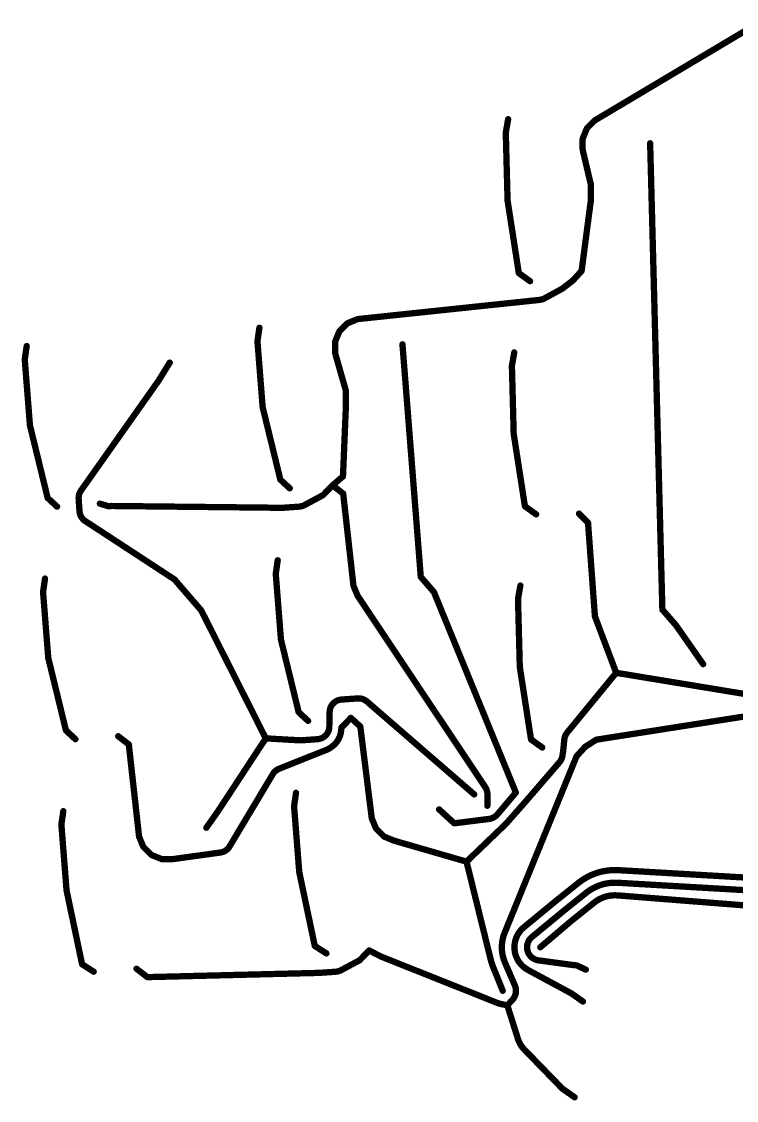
# Model space of a CAD drawing. Extents: x -168 to 102, y -39 to 61.
# Drawn here: x -167.6 to -110.9, y -24.4 to 61.1 of the extents above; entities that cross this region are included whole.
import ezdxf

# ---------------------------------------------------------------- set-up
doc = ezdxf.new("R2010")
doc.units = 0
doc.layers.get('0').update_dxf_attribs({"linetype": 'CONTINUOUS', "lineweight": 0})
doc.layers.add('B_Cu_____________', color=7, linetype='CONTINUOUS', lineweight=0)

# ---------------------------------------------------------------- blocks, each defined once
blk = doc.blocks.new('UNIT_DISC')
at = {"const_width": 0.5}
blk.add_lwpolyline([(0.25, 0, 1), (-0.25, 0, 1)], format="xyb", close=True, dxfattribs=at)

msp = doc.modelspace()

# ---------------------------------------------------------------- linework, layer by layer
at = {"layer": 'B_Cu_____________', "const_width": 0.5}
for points in [[(-122.1237, 53.2968), (-109.4171, 60.8689)], [(-129.2049, 52.3171), (-129.0174, 53.3734)], [(-122.7352, 52.6962), (-122.1726, 53.2587)], [(-129.1984, 52.0672), (-129.2049, 52.3171)], [(-129.0643, 46.9432), (-129.1984, 52.0672)], [(-123.094, 51.8799), (-122.7895, 52.615)], [(-123.1131, 51.014), (-123.1131, 51.784)], [(-117.7636, 51.4674), (-117.7359, 50.4167)], [(-123.1131, 51.013), (-123.1131, 51.014)], [(-123.113, 50.9874), (-123.1131, 51.013)], [(-122.4701, 48.2205), (-123.1064, 50.9312)], [(-117.7359, 50.4167), (-117.7294, 50.1668)], [(-117.7294, 50.1668), (-117.3134, 34.2742)], [(-122.4635, 46.9499), (-122.4635, 48.1633)], [(-128.1818, 41.2259), (-129.0615, 46.9115)], [(-123.1961, 41.3421), (-122.4656, 46.9174)], [(-128.165, 41.174), (-128.1731, 41.1942)], [(-128.1461, 41.151), (-128.1485, 41.1527)], [(-127.2805, 40.5293), (-128.1461, 41.151)], [(-123.8811, 40.5887), (-123.1961, 41.3421)], [(-123.8811, 40.5887), (-124.7245, 39.9372)], [(-124.729, 39.9345), (-126.1621, 39.1519)], [(-124.726, 39.9362), (-124.729, 39.9345)], [(-124.7245, 39.9372), (-124.726, 39.9362)], [(-126.5388, 39.0434), (-140.9093, 37.5276)], [(-126.4104, 39.0668), (-126.4583, 39.0564)], [(-126.41, 39.0669), (-126.4104, 39.0668)], [(-126.3622, 39.0773), (-126.41, 39.0669)], [(-141.2112, 37.4137), (-141.3899, 37.3397)], [(-140.9788, 37.51), (-141.2112, 37.4138)], [(-141.2112, 37.4138), (-141.2112, 37.4137)], [(-148.8883, 35.7698), (-148.7329, 36.8363)], [(-141.7952, 37.1511), (-142.3578, 36.5886)], [(-141.691, 37.215), (-141.7147, 37.2051)], [(-141.6903, 37.2153), (-141.691, 37.215)], [(-141.39, 37.3397), (-141.6903, 37.2153)], [(-141.3899, 37.3397), (-141.39, 37.3397)], [(-148.8687, 35.5206), (-148.8883, 35.7698)], [(-142.4121, 36.5074), (-142.7166, 35.7723)], [(-167.3313, 34.3183), (-167.1759, 35.3848)], [(-148.4791, 30.5712), (-148.8687, 35.5206)], [(-142.7357, 35.6764), (-142.7357, 34.9064)], [(-142.7357, 34.9064), (-142.7357, 34.9054)], [(-142.7357, 34.9054), (-142.7356, 34.8798)], [(-137.3948, 35.5218), (-137.3123, 34.474)], [(-128.7206, 33.8234), (-128.5331, 34.8797)], [(-167.3117, 34.0691), (-167.3313, 34.3183)], [(-166.9221, 29.1197), (-167.3117, 34.0691)], [(-155.8378, 34.0703), (-156.6816, 32.7084)], [(-142.726, 34.8122), (-141.8886, 31.873)], [(-137.3123, 34.474), (-137.2927, 34.2248)], [(-137.2927, 34.2248), (-136.0453, 18.3758)], [(-117.3134, 34.2742), (-117.3069, 34.0243)], [(-117.3069, 34.0243), (-117.2793, 32.9737)], [(-128.7141, 33.5735), (-128.7206, 33.8234)], [(-128.58, 28.4495), (-128.7141, 33.5735)], [(-156.6902, 32.686), (-162.8632, 23.937)], [(-156.6816, 32.7084), (-156.6819, 32.7063)], [(-117.2793, 32.9737), (-117.2516, 31.923)], [(-141.879, 31.8044), (-141.879, 30.591)], [(-117.2516, 31.923), (-117.2451, 31.6731)], [(-117.2451, 31.6731), (-116.8291, 15.7805)], [(-141.8792, 30.5806), (-142.1074, 25.0693)], [(-147.0742, 24.7915), (-148.4728, 30.5316)], [(-165.5172, 23.34), (-166.9158, 29.0801)], [(-127.6975, 22.7322), (-128.5772, 28.4178)], [(-146.3262, 24.1006), (-147.0742, 24.7915)], [(-142.1263, 25.0326), (-142.9344, 24.3378)], [(-142.1244, 25.0343), (-142.1263, 25.0326)], [(-162.9015, 23.8768), (-162.9501, 23.7918)], [(-143.67, 23.58), (-142.9344, 24.3378)], [(-142.1005, 23.6898), (-142.9344, 24.3378)], [(-164.7692, 22.6491), (-165.5172, 23.34)], [(-163.0598, 23.2699), (-163.0075, 22.5218)], [(-163.043, 23.5151), (-163.0555, 23.418)], [(-161.3774, 22.8863), (-160.7106, 22.6824)], [(-145.1754, 22.7617), (-143.6893, 23.5612)], [(-143.6713, 23.578), (-143.67, 23.58)], [(-142.099, 23.6877), (-142.1005, 23.6898)], [(-141.2826, 16.4101), (-142.0906, 23.6652)], [(-163.0075, 22.5218), (-163.0075, 22.5216)], [(-163.0075, 22.5216), (-162.99, 22.2722)], [(-162.9654, 22.1272), (-162.9525, 22.0799)], [(-162.9525, 22.0799), (-162.9523, 22.0795)], [(-162.9523, 22.0795), (-162.9394, 22.0323)], [(-160.7106, 22.6824), (-160.4612, 22.6998)], [(-160.4612, 22.6998), (-160.4586, 22.7)], [(-160.441, 22.7004), (-146.9302, 22.5556)], [(-146.87, 22.5574), (-146.6206, 22.5748)], [(-146.6206, 22.5748), (-146.6205, 22.5748)], [(-146.6205, 22.5748), (-145.9783, 22.6197)], [(-145.9783, 22.6197), (-145.9782, 22.6197)], [(-145.9782, 22.6197), (-145.8224, 22.6306)], [(-145.8224, 22.6306), (-145.8223, 22.6306)], [(-145.8223, 22.6306), (-145.5729, 22.6481)], [(-145.4275, 22.6729), (-145.3331, 22.6987)], [(-127.6807, 22.6803), (-127.6888, 22.7005)], [(-127.6618, 22.6573), (-127.6642, 22.659)], [(-126.7962, 22.0356), (-127.6618, 22.6573)], [(-123.3968, 22.095), (-122.6859, 21.3659)], [(-162.8087, 21.7704), (-162.7487, 21.693)], [(-162.5666, 21.5249), (-155.453, 16.868)], [(-122.6859, 21.3659), (-122.6857, 21.3647)], [(-122.6857, 21.3647), (-122.6849, 21.3591)], [(-122.6849, 21.3591), (-122.1437, 13.9827)], [(-147.4368, 17.3268), (-147.2814, 18.3933)], [(-136.0453, 18.3758), (-136.0257, 18.1266)], [(-136.0257, 18.1266), (-135.9433, 17.0788)], [(-165.8798, 15.8753), (-165.7244, 16.9418)], [(-147.4172, 17.0776), (-147.4368, 17.3268)], [(-147.0276, 12.1282), (-147.4172, 17.0776)], [(-135.9433, 17.0788), (-134.8969, 15.8657)], [(-155.4333, 16.8423), (-155.4327, 16.8404)], [(-155.4327, 16.8404), (-154.3863, 15.6273)], [(-140.9704, 15.6306), (-141.265, 16.342)], [(-128.2363, 15.3297), (-128.0488, 16.386)], [(-165.8602, 15.6261), (-165.8798, 15.8753)], [(-165.4706, 10.6767), (-165.8602, 15.6261)], [(-154.3863, 15.6273), (-153.3399, 14.4142)], [(-140.9703, 15.6302), (-140.9704, 15.6306)], [(-140.9604, 15.6064), (-140.9703, 15.6302)], [(-130.8353, 0.4078), (-140.9375, 15.5637)], [(-134.8969, 15.8657), (-134.8963, 15.8638)], [(-134.8963, 15.8638), (-134.8951, 15.8605)], [(-134.8951, 15.8605), (-128.4075, -0.0279)], [(-128.2298, 15.0798), (-128.2363, 15.3297)], [(-116.8291, 15.7805), (-116.8226, 15.5306)], [(-116.8226, 15.5306), (-116.795, 14.48)], [(-153.3399, 14.4142), (-153.3393, 14.4123)], [(-153.3393, 14.4123), (-153.3365, 14.4055)], [(-153.3365, 14.4055), (-148.228, 4.2683)], [(-128.0957, 9.9558), (-128.2298, 15.0798)], [(-115.7257, 13.2528), (-116.795, 14.48)], [(-122.1283, 13.9127), (-120.454, 9.4681)], [(-113.563, 10.1582), (-115.7257, 13.2528)], [(-145.6227, 6.3486), (-147.0213, 12.0886)], [(-164.0657, 4.8971), (-165.4643, 10.6371)], [(-127.2132, 4.2385), (-128.0929, 9.9241)], [(-120.454, 9.4681), (-124.3319, 4.7401)], [(-108.7749, 7.5436), (-120.454, 9.4681)], [(-143.007, 6.8854), (-143.0556, 6.8004)], [(-142.7379, 7.1661), (-142.8153, 7.1061)], [(-142.3816, 7.3226), (-142.476, 7.2968)], [(-140.9393, 7.4381), (-142.2361, 7.3474)], [(-140.7433, 7.4277), (-140.7919, 7.4339)], [(-140.7431, 7.4276), (-140.7433, 7.4277)], [(-140.6946, 7.4214), (-140.7431, 7.4276)], [(-140.3323, 7.2799), (-140.4173, 7.3285)], [(-131.7094, -0.1748), (-140.2133, 7.1955)], [(-144.8747, 5.6577), (-145.6227, 6.3486)], [(-143.1669, 6.3464), (-143.1907, 5.2062)], [(-143.1485, 6.5237), (-143.161, 6.4266)], [(-141.4829, 5.8949), (-142.2185, 5.1371)], [(-141.4829, 5.8949), (-140.7349, 5.204)], [(-122.028, 4.1652), (-107.0824, 6.5089)], [(-163.3177, 4.2062), (-164.0657, 4.8971)], [(-143.203, 5.0765), (-143.2093, 5.028)], [(-143.2027, 5.0782), (-143.203, 5.0765)], [(-143.1965, 5.1268), (-143.2027, 5.0782)], [(-142.2245, 5.1193), (-142.2668, 4.8054)], [(-142.2185, 5.1371), (-142.2196, 5.135)], [(-140.7349, 5.204), (-140.7345, 5.2023)], [(-140.7345, 5.2023), (-140.7336, 5.1972)], [(-140.7336, 5.1972), (-139.8307, -2.0362)], [(-159.092, 3.7954), (-159.9259, 4.4434)], [(-151.9978, -1.4806), (-148.228, 4.2683)], [(-145.5133, 4.1139), (-148.228, 4.2683)], [(-145.1691, 4.1319), (-145.4185, 4.1145)], [(-145.169, 4.1319), (-145.1691, 4.1319)], [(-144.5268, 4.1768), (-145.169, 4.1319)], [(-144.5267, 4.1768), (-144.5268, 4.1768)], [(-144.3709, 4.1877), (-144.5267, 4.1768)], [(-144.3708, 4.1877), (-144.3709, 4.1877)], [(-144.1214, 4.2052), (-144.3708, 4.1877)], [(-143.8816, 4.2558), (-143.976, 4.23)], [(-143.5423, 4.4465), (-143.6197, 4.3865)], [(-143.302, 4.7522), (-143.3506, 4.6672)], [(-127.1964, 4.1866), (-127.2045, 4.2068)], [(-127.1775, 4.1636), (-127.1799, 4.1653)], [(-126.3119, 3.5419), (-127.1775, 4.1636)], [(-124.569, 4.1588), (-124.6597, 3.2344)], [(-124.543, 4.316), (-124.5605, 4.2197)], [(-124.3828, 4.6702), (-124.4358, 4.5878)], [(-122.9125, 3.6013), (-122.0308, 4.1647)], [(-122.0308, 4.1647), (-122.0295, 4.1649)], [(-122.0295, 4.1649), (-122.028, 4.1652)], [(-159.0905, 3.7933), (-159.092, 3.7954)], [(-158.2741, -3.4844), (-159.0821, 3.7708)], [(-143.43, 3.3536), (-147.2018, 1.8471)], [(-142.9293, 3.6558), (-143.0067, 3.5958)], [(-124.6677, 3.1764), (-124.7277, 2.8384)], [(-123.5974, 2.8478), (-122.9125, 3.6013)], [(-129.2949, -11.1462), (-123.6003, 2.8382)], [(-124.9848, 2.3331), (-127.6119, -0.7139)], [(-124.9366, 2.3928), (-124.9658, 2.3561)], [(-124.9005, 2.4397), (-124.9289, 2.4027)], [(-124.7672, 2.7003), (-124.8029, 2.611)], [(-123.6003, 2.8382), (-123.5981, 2.8448)], [(-123.5981, 2.8448), (-123.5974, 2.8478)], [(-147.6446, 1.4746), (-151.1201, -4.34)], [(-147.3875, 1.7399), (-147.4645, 1.6793)], [(-145.9853, -1.1162), (-145.8299, -0.0497)], [(-130.6654, -1.0772), (-130.6589, -0.1824)], [(-129.8621, -1.7541), (-128.4075, -0.0279)], [(-127.6193, -0.7224), (-129.1265, -2.4331)], [(-164.4283, -2.5677), (-164.2729, -1.5012)], [(-152.9348, -2.8157), (-151.9996, -1.4835)], [(-151.9996, -1.4835), (-151.9987, -1.482)], [(-151.9987, -1.482), (-151.9978, -1.4806)], [(-145.9657, -1.3654), (-145.9853, -1.1162)], [(-145.5761, -6.3147), (-145.9657, -1.3654)], [(-134.4918, -1.3642), (-133.2974, -2.4606)], [(-164.4087, -2.8169), (-164.4283, -2.5677)], [(-164.0191, -7.7662), (-164.4087, -2.8169)], [(-139.8135, -2.101), (-139.5189, -2.8124)], [(-139.5189, -2.8124), (-139.5186, -2.8132)], [(-139.5186, -2.8132), (-139.5087, -2.8369)], [(-133.2974, -2.4606), (-133.2958, -2.4614)], [(-133.2673, -2.4664), (-130.5331, -2.1193)], [(-129.2443, -2.556), (-132.3163, -5.5082)], [(-157.9619, -4.2639), (-158.2565, -3.5525)], [(-139.4547, -2.9174), (-138.8922, -3.48)], [(-138.811, -3.5343), (-138.0759, -3.8388)], [(-157.9616, -4.2647), (-157.9619, -4.2639)], [(-157.9517, -4.2884), (-157.9616, -4.2647)], [(-157.3352, -4.9315), (-157.8977, -4.3689)], [(-138.0497, -3.848), (-132.3163, -5.5082)], [(-156.5189, -5.2903), (-157.254, -4.9858)], [(-155.653, -5.3094), (-156.423, -5.3094)], [(-155.652, -5.3094), (-155.653, -5.3094)], [(-155.6264, -5.3093), (-155.652, -5.3094)], [(-151.8324, -4.7855), (-155.593, -5.3069)], [(-151.6374, -4.7378), (-151.7316, -4.7644)], [(-151.3002, -4.5447), (-151.3772, -4.6053)], [(-130.4028, -13.2672), (-132.3163, -5.5082)], [(-121.4002, -6.2548), (-121.2512, -6.2298)], [(-121.077, -6.2067), (-121.0514, -6.2042)], [(-121.0378, -6.2029), (-120.9164, -6.1917)], [(-120.7716, -6.1825), (-120.746, -6.1816)], [(-120.746, -6.1816), (-120.7432, -6.1815)], [(-120.7432, -6.1815), (-120.6198, -6.1773)], [(-120.4279, -6.178), (-120.2799, -6.1841)], [(-120.237, -6.1862), (-90.2052, -7.9316)], [(-144.351, -12.157), (-145.5716, -6.3465)], [(-123.2126, -7.016), (-123.1912, -7.0017)], [(-123.1912, -7.0017), (-123.188, -6.9995)], [(-123.188, -6.9995), (-123.0844, -6.9305)], [(-122.9827, -6.8662), (-122.9607, -6.853)], [(-122.9486, -6.8458), (-122.8416, -6.7824)], [(-122.6601, -6.6845), (-122.5261, -6.6191)], [(-122.3869, -6.5563), (-122.3631, -6.5464)], [(-122.3631, -6.5464), (-122.3545, -6.5428)], [(-122.3545, -6.5428), (-122.2413, -6.4962)], [(-122.0739, -6.434), (-122.0495, -6.4259)], [(-122.0495, -6.4259), (-122.0452, -6.4245)], [(-122.0452, -6.4245), (-121.9246, -6.3847)], [(-121.7438, -6.3324), (-121.719, -6.3262)], [(-121.719, -6.3262), (-121.7162, -6.3255)], [(-121.7162, -6.3255), (-121.594, -6.2951)], [(-162.794, -13.6085), (-164.0146, -7.798)], [(-125.2249, -8.6151), (-123.3898, -7.1457)], [(-124.5995, -9.3961), (-122.7644, -7.9267)], [(-122.6567, -7.8478), (-122.6353, -7.8335)], [(-122.6353, -7.8335), (-122.6334, -7.8322)], [(-122.6334, -7.8322), (-122.5298, -7.7632)], [(-122.468, -7.7241), (-122.446, -7.7109)], [(-122.446, -7.7109), (-122.4386, -7.7065)], [(-122.4386, -7.7065), (-122.3316, -7.6431)], [(-122.2213, -7.5837), (-122.0873, -7.5183)], [(-122.0027, -7.4801), (-121.9789, -7.4702)], [(-121.9789, -7.4702), (-121.9736, -7.468)], [(-121.9736, -7.468), (-121.8604, -7.4214)], [(-121.7587, -7.3836), (-121.7343, -7.3755)], [(-121.7343, -7.3755), (-121.7317, -7.3746)], [(-121.7317, -7.3746), (-121.6111, -7.3348)], [(-121.5012, -7.303), (-121.4764, -7.2968)], [(-121.4764, -7.2968), (-121.4746, -7.2964)], [(-121.4746, -7.2964), (-121.3524, -7.266)], [(-121.2346, -7.2415), (-121.0856, -7.2165)], [(-120.9797, -7.2024), (-120.9541, -7.1999)], [(-120.9541, -7.1999), (-120.9459, -7.1992)], [(-120.9459, -7.1992), (-120.8245, -7.188)], [(-120.7365, -7.1824), (-120.7109, -7.1815)], [(-120.7109, -7.1815), (-120.7092, -7.1814)], [(-120.7092, -7.1814), (-120.5858, -7.1772)], [(-120.4691, -7.1776), (-120.3211, -7.1837)], [(-120.295, -7.185), (-90.2632, -8.9304)], [(-127.7729, -10.7141), (-125.2547, -8.6393)], [(-123.9742, -10.1771), (-122.1391, -8.7077)], [(-122.1009, -8.6797), (-122.0795, -8.6654)], [(-122.0795, -8.6654), (-122.0788, -8.6649)], [(-122.0788, -8.6649), (-121.9752, -8.5959)], [(-121.9532, -8.5821), (-121.9312, -8.5689)], [(-121.9312, -8.5689), (-121.9286, -8.5673)], [(-121.9286, -8.5673), (-121.8216, -8.5039)], [(-121.7825, -8.4828), (-121.6485, -8.4174)], [(-121.6184, -8.4038), (-121.5946, -8.3939)], [(-121.5946, -8.3939), (-121.5928, -8.3931)], [(-121.5928, -8.3931), (-121.4796, -8.3465)], [(-121.4434, -8.3331), (-121.419, -8.325)], [(-121.419, -8.325), (-121.4181, -8.3247)], [(-121.4181, -8.3247), (-121.2975, -8.2849)], [(-121.2585, -8.2736), (-121.2337, -8.2674)], [(-121.2337, -8.2674), (-121.2331, -8.2673)], [(-121.2331, -8.2673), (-121.1109, -8.2369)], [(-121.0691, -8.2282), (-120.9201, -8.2032)], [(-120.8825, -8.1982), (-120.8569, -8.1957)], [(-120.8569, -8.1957), (-120.854, -8.1954)], [(-120.854, -8.1954), (-120.7326, -8.1842)], [(-120.7013, -8.1822), (-120.6757, -8.1813)], [(-120.6757, -8.1813), (-120.6751, -8.1813)], [(-120.6751, -8.1813), (-120.5517, -8.1771)], [(-120.5103, -8.1773), (-120.3623, -8.1834)], [(-120.3418, -8.1846), (-106.4078, -9.2813)], [(-127.1367, -11.4862), (-124.6185, -9.4115)], [(-126.4687, -12.297), (-123.9912, -10.1911)], [(-144.3412, -12.1855), (-144.3462, -12.1731)], [(-144.3201, -12.2098), (-144.3221, -12.2085)], [(-143.4232, -12.7853), (-144.3201, -12.2098)], [(-140.0314, -12.5481), (-140.767, -13.3059)], [(-139.1039, -13.0325), (-140.0314, -12.5481)], [(-139.1031, -13.0326), (-139.1039, -13.0325)], [(-129.8372, -16.727), (-139.092, -13.0356)], [(-162.7842, -13.637), (-162.7892, -13.6246)], [(-162.7631, -13.6613), (-162.7651, -13.66)], [(-161.8662, -14.2368), (-162.7631, -13.6613)], [(-140.7863, -13.3247), (-142.2724, -14.1242)], [(-140.767, -13.3059), (-140.7683, -13.3079)], [(-129.448, -15.7513), (-130.2288, -13.8071)], [(-128.483, -15.3361), (-129.2717, -13.5031)], [(-123.8487, -13.7114), (-126.6095, -13.338)], [(-123.8415, -13.7123), (-123.8487, -13.7114)], [(-123.8369, -13.7128), (-123.8415, -13.7123)], [(-123.5879, -13.7346), (-123.8369, -13.7128)], [(-122.8638, -14.0739), (-123.5879, -13.7346)], [(-157.6405, -14.6476), (-158.4744, -13.9996)], [(-157.6388, -14.6495), (-157.6405, -14.6476)], [(-144.0006, -14.3301), (-157.6006, -14.6665)], [(-142.67, -14.2378), (-143.9668, -14.3285)], [(-142.4301, -14.1872), (-142.5245, -14.213)], [(-124.0322, -15.943), (-127.443, -14.1018)], [(-129.0822, -16.9064), (-128.674, -16.4616)], [(-124.0249, -15.9462), (-124.0322, -15.943)], [(-124.0227, -15.947), (-124.0249, -15.9462)], [(-123.0851, -16.6042), (-124.0227, -15.947)], [(-129.0822, -16.9064), (-129.6721, -16.7776)], [(-128.2345, -19.587), (-129.0822, -16.9064)], [(-124.7083, -23.5251), (-127.7574, -20.3855)], [(-124.6869, -23.538), (-124.6891, -23.5372)], [(-123.7493, -24.1952), (-124.6869, -23.538)]]:
    msp.add_lwpolyline(points, dxfattribs=at)
for points in [[(-122.1237, 53.2968, 0.062112), (-122.1726, 53.2587)], [(-122.7352, 52.6962, 0.098444), (-122.7895, 52.615)], [(-123.094, 51.8799, 0.098539), (-123.1131, 51.784)], [(-123.113, 50.9874, 0.056652), (-123.1064, 50.9312)], [(-122.4635, 48.1633, 0.057654), (-122.4701, 48.2205)], [(-129.0643, 46.9432, 0.03179), (-129.0615, 46.9115)], [(-122.4656, 46.9174, 0.032536), (-122.4635, 46.9499)], [(-128.1818, 41.2259, 0.057136), (-128.1731, 41.1942)], [(-128.165, 41.174, 0.140381), (-128.1485, 41.1527)], [(-126.3622, 39.0773, 0.071502), (-126.1621, 39.1519)], [(-126.5388, 39.0434, 0.027183), (-126.4583, 39.0564)], [(-140.9093, 37.5276, 0.071917), (-140.9788, 37.51)], [(-142.3578, 36.5886, 0.098444), (-142.4121, 36.5074)], [(-141.7147, 37.2051, 0.097677), (-141.7952, 37.1511)], [(-142.7166, 35.7723, 0.098539), (-142.7357, 35.6764)], [(-142.7356, 34.8798, 0.068464), (-142.726, 34.8122)], [(-156.6902, 32.686, 0.11347), (-156.6819, 32.7063)], [(-141.879, 31.8044, 0.069467), (-141.8886, 31.873)], [(-148.4791, 30.5712, 0.040083), (-148.4728, 30.5316)], [(-141.8792, 30.5806, 0.010382), (-141.879, 30.591)], [(-166.9221, 29.1197, 0.040083), (-166.9158, 29.0801)], [(-128.58, 28.4495, 0.03179), (-128.5772, 28.4178)], [(-142.1244, 25.0343, 0.207505), (-142.1074, 25.0693)], [(-162.9501, 23.7918, 0.098164), (-163.043, 23.5151)], [(-162.8632, 23.937, 0.023782), (-162.9015, 23.8768)], [(-163.0555, 23.418, 0.049473), (-163.0598, 23.2699)], [(-143.6893, 23.5612, 0.127904), (-143.6713, 23.578)], [(-142.0906, 23.6652, 0.124652), (-142.099, 23.6877)], [(-162.99, 22.2722, 0.049107), (-162.9654, 22.1272)], [(-162.9394, 22.0323, 0.098447), (-162.8087, 21.7704)], [(-160.441, 22.7004, 0.017608), (-160.4586, 22.7)], [(-146.9302, 22.5556, 0.02007), (-146.87, 22.5574)], [(-145.5729, 22.6481, 0.049253), (-145.4275, 22.6729)], [(-145.3331, 22.6987, 0.056752), (-145.1754, 22.7617)], [(-127.6975, 22.7322, 0.057136), (-127.6888, 22.7005)], [(-127.6807, 22.6803, 0.140381), (-127.6642, 22.659)], [(-162.7487, 21.693, 0.083122), (-162.5666, 21.5249)], [(-155.4333, 16.8423, 0.170319), (-155.453, 16.868)], [(-141.2826, 16.4101, 0.070549), (-141.265, 16.342)], [(-140.9604, 15.6064, 0.048474), (-140.9375, 15.5637)], [(-122.1437, 13.9827, 0.071908), (-122.1283, 13.9127)], [(-147.0276, 12.1282, 0.040083), (-147.0213, 12.0886)], [(-165.4706, 10.6767, 0.040083), (-165.4643, 10.6371)], [(-128.0957, 9.9558, 0.03179), (-128.0929, 9.9241)], [(-143.0556, 6.8004, 0.098164), (-143.1485, 6.5237)], [(-142.8153, 7.1061, 0.09832), (-143.007, 6.8854)], [(-142.476, 7.2968, 0.098447), (-142.7379, 7.1661)], [(-142.2361, 7.3474, 0.049286), (-142.3816, 7.3226)], [(-140.7919, 7.4339, 0.049237), (-140.9393, 7.4381)], [(-140.4173, 7.3285, 0.098364), (-140.6946, 7.4214)], [(-140.2133, 7.1955, 0.048716), (-140.3323, 7.2799)], [(-143.161, 6.4266, 0.026807), (-143.1669, 6.3464)], [(-143.302, 4.7522, 0.097856), (-143.2093, 5.028)], [(-143.1965, 5.1268, 0.026538), (-143.1907, 5.2062)], [(-142.2196, 5.135, 0.084635), (-142.2245, 5.1193)], [(-145.5133, 4.1139, 0.031611), (-145.4185, 4.1145)], [(-144.1214, 4.2052, 0.049253), (-143.976, 4.23)], [(-143.8816, 4.2558, 0.098447), (-143.6197, 4.3865)], [(-143.5423, 4.4465, 0.09832), (-143.3506, 4.6672)], [(-142.9293, 3.6558, 0.19677), (-142.2668, 4.8054)], [(-127.2132, 4.2385, 0.057136), (-127.2045, 4.2068)], [(-127.1964, 4.1866, 0.140381), (-127.1799, 4.1653)], [(-124.5605, 4.2197, 0.020492), (-124.569, 4.1588)], [(-124.4358, 4.5878, 0.098267), (-124.543, 4.316)], [(-124.3319, 4.7401, 0.028828), (-124.3828, 4.6702)], [(-159.0821, 3.7708, 0.124652), (-159.0905, 3.7933)], [(-143.43, 3.3536, 0.069971), (-143.0067, 3.5958)], [(-124.6677, 3.1764, 0.019511), (-124.6597, 3.2344)], [(-124.9848, 2.3331, 0.009939), (-124.9658, 2.3561)], [(-124.9366, 2.3928, 0.004258), (-124.9289, 2.4027)], [(-124.9005, 2.4397, 0.068636), (-124.8029, 2.611)], [(-124.7672, 2.7003, 0.05122), (-124.7277, 2.8384)], [(-147.4645, 1.6793, 0.091583), (-147.6446, 1.4746)], [(-147.2018, 1.8471, 0.071792), (-147.3875, 1.7399)], [(-130.6589, -0.1824, 0.149891), (-130.8353, 0.4078)], [(-127.6193, -0.7224, 0.002682), (-127.6119, -0.7139)], [(-130.5331, -2.1193, 0.188254), (-129.8621, -1.7541)], [(-139.8307, -2.0362, 0.067216), (-139.8135, -2.101)], [(-133.2958, -2.4614, 0.151354), (-133.2673, -2.4664)], [(-129.2443, -2.556, 0.02076), (-129.1265, -2.4331)], [(-158.2741, -3.4844, 0.070549), (-158.2565, -3.5525)], [(-139.5087, -2.8369, 0.097677), (-139.4547, -2.9174)], [(-138.8922, -3.48, 0.098444), (-138.811, -3.5343)], [(-157.9517, -4.2884, 0.097677), (-157.8977, -4.3689)], [(-151.3002, -4.5447, 0.091583), (-151.1201, -4.34)], [(-138.0759, -3.8388, 0.027735), (-138.0497, -3.848)], [(-157.3352, -4.9315, 0.098444), (-157.254, -4.9858)], [(-156.5189, -5.2903, 0.098539), (-156.423, -5.3094)], [(-155.6264, -5.3093, 0.033458), (-155.593, -5.3069)], [(-151.8324, -4.7855, 0.034345), (-151.7316, -4.7644)], [(-151.6374, -4.7378, 0.098202), (-151.3772, -4.6053)], [(-121.077, -6.2067, 0.017223), (-121.2512, -6.2298)], [(-121.0378, -6.2029, 0.001339), (-121.0514, -6.2042)], [(-120.7716, -6.1825, 0.014219), (-120.9164, -6.1917)], [(-120.4279, -6.178, 0.01881), (-120.6198, -6.1773)], [(-120.237, -6.1862, 0.004209), (-120.2799, -6.1841)], [(-145.5761, -6.3147, 0.032084), (-145.5716, -6.3465)], [(-123.2126, -7.016, 0.021526), (-123.3898, -7.1457)], [(-122.9827, -6.8662, 0.011791), (-123.0844, -6.9305)], [(-122.9486, -6.8458, 0.00138), (-122.9607, -6.853)], [(-122.6601, -6.6845, 0.020214), (-122.8416, -6.7824)], [(-122.3869, -6.5563, 0.014966), (-122.5261, -6.6191)], [(-122.0739, -6.434, 0.017503), (-122.2413, -6.4962)], [(-121.7438, -6.3324, 0.018448), (-121.9246, -6.3847)], [(-121.4002, -6.2548, 0.019403), (-121.594, -6.2951)], [(-164.0191, -7.7662, 0.032084), (-164.0146, -7.798)], [(-122.6567, -7.8478, 0.02153), (-122.7644, -7.9267)], [(-122.468, -7.7241, 0.011789), (-122.5298, -7.7632)], [(-122.2213, -7.5837, 0.020201), (-122.3316, -7.6431)], [(-122.0027, -7.4801, 0.014966), (-122.0873, -7.5183)], [(-121.7587, -7.3836, 0.017494), (-121.8604, -7.4214)], [(-121.5012, -7.303, 0.018447), (-121.6111, -7.3348)], [(-121.2346, -7.2415, 0.019402), (-121.3524, -7.266)], [(-120.9797, -7.2024, 0.017225), (-121.0856, -7.2165)], [(-120.7365, -7.1824, 0.014216), (-120.8245, -7.188)], [(-120.4691, -7.1776, 0.018817), (-120.5858, -7.1772)], [(-120.295, -7.185, 0.004212), (-120.3211, -7.1837)], [(-125.2249, -8.6151, 0.003488), (-125.2547, -8.6393)], [(-122.1009, -8.6797, 0.021519), (-122.1391, -8.7077)], [(-121.9532, -8.5821, 0.011796), (-121.9752, -8.5959)], [(-121.7825, -8.4828, 0.020186), (-121.8216, -8.5039)], [(-121.6184, -8.4038, 0.015003), (-121.6485, -8.4174)], [(-121.4434, -8.3331, 0.017534), (-121.4796, -8.3465)], [(-121.2585, -8.2736, 0.018445), (-121.2975, -8.2849)], [(-121.0691, -8.2282, 0.019397), (-121.1109, -8.2369)], [(-120.8825, -8.1982, 0.017231), (-120.9201, -8.2032)], [(-120.7013, -8.1822, 0.014245), (-120.7326, -8.1842)], [(-120.5103, -8.1773, 0.018808), (-120.5517, -8.1771)], [(-120.3418, -8.1846, 0.009327), (-120.3623, -8.1834)], [(-124.5995, -9.3961, 0.003492), (-124.6185, -9.4115)], [(-123.9742, -10.1771, 0.007337), (-123.9912, -10.1911)], [(-129.2949, -11.1462, 0.200897), (-129.2717, -13.5031)], [(-127.7729, -10.7141, 0.53256), (-127.443, -14.1018)], [(-144.351, -12.157, 0.043842), (-144.3462, -12.1731)], [(-144.3412, -12.1855, 0.156609), (-144.3221, -12.2085)], [(-127.1367, -11.4862, 0.654462), (-126.6095, -13.338)], [(-139.092, -13.0356, 0.058855), (-139.1031, -13.0326)], [(-162.794, -13.6085, 0.043842), (-162.7892, -13.6246)], [(-162.7842, -13.637, 0.156609), (-162.7651, -13.66)], [(-140.7863, -13.3247, 0.127904), (-140.7683, -13.3079)], [(-130.4028, -13.2672, 0.035041), (-130.2288, -13.8071)], [(-157.6388, -14.6495, 0.224622), (-157.6006, -14.6665)], [(-144.0006, -14.3301, 0.011273), (-143.9668, -14.3285)], [(-142.67, -14.2378, 0.049286), (-142.5245, -14.213)], [(-142.4301, -14.1872, 0.056752), (-142.2724, -14.1242)], [(-128.674, -16.4616, 0.295373), (-128.483, -15.3361)], [(-129.8372, -16.727, 0.041165), (-129.6721, -16.7776)], [(-128.2345, -19.587, 0.116658), (-127.7574, -20.3855)], [(-124.7083, -23.5251, 0.117635), (-124.6891, -23.5372)]]:
    msp.add_lwpolyline(points, format="xyb", dxfattribs=at)

# ---------------------------------------------------------------- block references
at = {"layer": 'B_Cu_____________', "xscale": 0.5, "yscale": 0.5}
for p in [(-129.0174, 53.3734), (-122.1726, 53.2587), (-122.1726, 53.2587), (-122.1237, 53.2968), (-122.1237, 53.2968), (-129.2049, 52.3171), (-129.2049, 52.3171), (-129.1984, 52.0672), (-129.1984, 52.0672), (-122.7895, 52.615), (-122.7895, 52.615), (-122.7352, 52.6962), (-122.7352, 52.6962), (-123.1131, 51.784), (-123.1131, 51.784), (-123.094, 51.8799), (-123.094, 51.8799), (-117.7636, 51.4674), (-123.1131, 51.014), (-123.1131, 51.014), (-123.1131, 51.013), (-123.1131, 51.013), (-123.113, 50.9874), (-123.113, 50.9874), (-123.1064, 50.9312), (-123.1064, 50.9312), (-117.7359, 50.4167), (-117.7359, 50.4167), (-117.7294, 50.1668), (-117.7294, 50.1668), (-122.4701, 48.2205), (-122.4701, 48.2205), (-122.4635, 48.1633), (-122.4635, 48.1633), (-129.0643, 46.9432), (-129.0643, 46.9432), (-129.0615, 46.9115), (-129.0615, 46.9115), (-122.4656, 46.9174), (-122.4656, 46.9174), (-122.4635, 46.9499), (-122.4635, 46.9499), (-128.1818, 41.2259), (-128.1818, 41.2259), (-128.1731, 41.1942), (-128.1731, 41.1942), (-128.165, 41.174), (-128.165, 41.174), (-128.1485, 41.1527), (-128.1485, 41.1527), (-128.1461, 41.151), (-128.1461, 41.151), (-123.1961, 41.3421), (-123.1961, 41.3421), (-127.2805, 40.5293), (-123.8811, 40.5887), (-123.8811, 40.5887), (-126.1621, 39.1519), (-126.1621, 39.1519), (-124.729, 39.9345), (-124.729, 39.9345), (-124.726, 39.9362), (-124.726, 39.9362), (-124.7245, 39.9372), (-124.7245, 39.9372), (-126.5388, 39.0434), (-126.5388, 39.0434), (-126.4583, 39.0564), (-126.4583, 39.0564), (-126.4104, 39.0668), (-126.4104, 39.0668), (-126.41, 39.0669), (-126.41, 39.0669), (-126.3622, 39.0773), (-126.3622, 39.0773), (-141.2112, 37.4138), (-141.2112, 37.4138), (-141.2112, 37.4137), (-141.2112, 37.4137), (-140.9788, 37.51), (-140.9788, 37.51), (-140.9093, 37.5276), (-140.9093, 37.5276), (-148.7329, 36.8363), (-142.3578, 36.5886), (-142.3578, 36.5886), (-141.7952, 37.1511), (-141.7952, 37.1511), (-141.7147, 37.2051), (-141.7147, 37.2051), (-141.691, 37.215), (-141.691, 37.215), (-141.6903, 37.2153), (-141.6903, 37.2153), (-141.39, 37.3397), (-141.39, 37.3397), (-141.3899, 37.3397), (-141.3899, 37.3397), (-148.8883, 35.7698), (-148.8883, 35.7698), (-142.7166, 35.7723), (-142.7166, 35.7723), (-142.4121, 36.5074), (-142.4121, 36.5074), (-167.1759, 35.3848), (-148.8687, 35.5206), (-148.8687, 35.5206), (-142.7357, 35.6764), (-142.7357, 35.6764), (-142.7357, 34.9064), (-142.7357, 34.9064), (-142.7357, 34.9054), (-142.7357, 34.9054), (-142.7356, 34.8798), (-142.7356, 34.8798), (-137.3948, 35.5218), (-128.5331, 34.8797), (-167.3313, 34.3183), (-167.3313, 34.3183), (-167.3117, 34.0691), (-167.3117, 34.0691), (-155.8378, 34.0703), (-142.726, 34.8122), (-142.726, 34.8122), (-137.3123, 34.474), (-137.3123, 34.474), (-137.2927, 34.2248), (-137.2927, 34.2248), (-117.3134, 34.2742), (-117.3134, 34.2742), (-117.3069, 34.0243), (-117.3069, 34.0243), (-128.7206, 33.8234), (-128.7206, 33.8234), (-128.7141, 33.5735), (-128.7141, 33.5735), (-156.6902, 32.686), (-156.6902, 32.686), (-156.6819, 32.7063), (-156.6819, 32.7063), (-156.6816, 32.7084), (-156.6816, 32.7084), (-117.2793, 32.9737), (-117.2793, 32.9737), (-141.8886, 31.873), (-141.8886, 31.873), (-141.879, 31.8044), (-141.879, 31.8044), (-117.2516, 31.923), (-117.2516, 31.923), (-117.2451, 31.6731), (-117.2451, 31.6731), (-148.4791, 30.5712), (-148.4791, 30.5712), (-141.8792, 30.5806), (-141.8792, 30.5806), (-141.879, 30.591), (-141.879, 30.591), (-148.4728, 30.5316), (-148.4728, 30.5316), (-166.9221, 29.1197), (-166.9221, 29.1197), (-166.9158, 29.0801), (-166.9158, 29.0801), (-128.58, 28.4495), (-128.58, 28.4495), (-128.5772, 28.4178), (-128.5772, 28.4178), (-147.0742, 24.7915), (-147.0742, 24.7915), (-142.1263, 25.0326), (-142.1263, 25.0326), (-142.1244, 25.0343), (-142.1244, 25.0343), (-142.1074, 25.0693), (-142.1074, 25.0693), (-162.9501, 23.7918), (-162.9501, 23.7918), (-162.9015, 23.8768), (-162.9015, 23.8768), (-162.8632, 23.937), (-162.8632, 23.937), (-146.3262, 24.1006), (-142.9344, 24.3378), (-142.9344, 24.3378), (-142.9344, 24.3378), (-165.5172, 23.34), (-165.5172, 23.34), (-163.0598, 23.2699), (-163.0598, 23.2699), (-163.0555, 23.418), (-163.0555, 23.418), (-163.043, 23.5151), (-163.043, 23.5151), (-161.3774, 22.8863), (-143.6893, 23.5612), (-143.6893, 23.5612), (-143.6713, 23.578), (-143.6713, 23.578), (-143.67, 23.58), (-143.67, 23.58), (-142.1005, 23.6898), (-142.1005, 23.6898), (-142.099, 23.6877), (-142.099, 23.6877), (-142.0906, 23.6652), (-142.0906, 23.6652), (-164.7692, 22.6491), (-163.0075, 22.5218), (-163.0075, 22.5218), (-163.0075, 22.5216), (-163.0075, 22.5216), (-162.99, 22.2722), (-162.99, 22.2722), (-162.9654, 22.1272), (-162.9654, 22.1272), (-162.9525, 22.0799), (-162.9525, 22.0799), (-162.9523, 22.0795), (-162.9523, 22.0795), (-162.9394, 22.0323), (-162.9394, 22.0323), (-160.7106, 22.6824), (-160.7106, 22.6824), (-160.4612, 22.6998), (-160.4612, 22.6998), (-160.4586, 22.7), (-160.4586, 22.7), (-160.441, 22.7004), (-160.441, 22.7004), (-146.9302, 22.5556), (-146.9302, 22.5556), (-146.87, 22.5574), (-146.87, 22.5574), (-146.6206, 22.5748), (-146.6206, 22.5748), (-146.6205, 22.5748), (-146.6205, 22.5748), (-145.9783, 22.6197), (-145.9783, 22.6197), (-145.9782, 22.6197), (-145.9782, 22.6197), (-145.8224, 22.6306), (-145.8224, 22.6306), (-145.8223, 22.6306), (-145.8223, 22.6306), (-145.5729, 22.6481), (-145.5729, 22.6481), (-145.4275, 22.6729), (-145.4275, 22.6729), (-145.3331, 22.6987), (-145.3331, 22.6987), (-145.1754, 22.7617), (-145.1754, 22.7617), (-127.6975, 22.7322), (-127.6975, 22.7322), (-127.6888, 22.7005), (-127.6888, 22.7005), (-127.6807, 22.6803), (-127.6807, 22.6803), (-127.6642, 22.659), (-127.6642, 22.659), (-127.6618, 22.6573), (-127.6618, 22.6573), (-126.7962, 22.0356), (-123.3968, 22.095), (-162.8087, 21.7704), (-162.8087, 21.7704), (-162.7487, 21.693), (-162.7487, 21.693), (-162.5666, 21.5249), (-162.5666, 21.5249), (-122.6859, 21.3659), (-122.6859, 21.3659), (-122.6857, 21.3647), (-122.6857, 21.3647), (-122.6849, 21.3591), (-122.6849, 21.3591), (-147.2814, 18.3933), (-136.0453, 18.3758), (-136.0453, 18.3758), (-136.0257, 18.1266), (-136.0257, 18.1266), (-165.7244, 16.9418), (-155.453, 16.868), (-155.453, 16.868), (-147.4368, 17.3268), (-147.4368, 17.3268), (-147.4172, 17.0776), (-147.4172, 17.0776), (-135.9433, 17.0788), (-135.9433, 17.0788), (-155.4333, 16.8423), (-155.4333, 16.8423), (-155.4327, 16.8404), (-155.4327, 16.8404), (-141.2826, 16.4101), (-141.2826, 16.4101), (-141.265, 16.342), (-141.265, 16.342), (-128.0488, 16.386), (-165.8798, 15.8753), (-165.8798, 15.8753), (-165.8602, 15.6261), (-165.8602, 15.6261), (-154.3863, 15.6273), (-154.3863, 15.6273), (-140.9704, 15.6306), (-140.9704, 15.6306), (-140.9703, 15.6302), (-140.9703, 15.6302), (-140.9604, 15.6064), (-140.9604, 15.6064), (-140.9375, 15.5637), (-140.9375, 15.5637), (-134.8969, 15.8657), (-134.8969, 15.8657), (-134.8963, 15.8638), (-134.8963, 15.8638), (-134.8951, 15.8605), (-134.8951, 15.8605), (-128.2363, 15.3297), (-128.2363, 15.3297), (-116.8291, 15.7805), (-116.8291, 15.7805), (-116.8226, 15.5306), (-116.8226, 15.5306), (-153.3399, 14.4142), (-153.3399, 14.4142), (-153.3393, 14.4123), (-153.3393, 14.4123), (-153.3365, 14.4055), (-153.3365, 14.4055), (-128.2298, 15.0798), (-128.2298, 15.0798), (-116.795, 14.48), (-116.795, 14.48), (-122.1437, 13.9827), (-122.1437, 13.9827), (-122.1283, 13.9127), (-122.1283, 13.9127), (-115.7257, 13.2528), (-115.7257, 13.2528), (-147.0276, 12.1282), (-147.0276, 12.1282), (-147.0213, 12.0886), (-147.0213, 12.0886), (-165.4706, 10.6767), (-165.4706, 10.6767), (-165.4643, 10.6371), (-165.4643, 10.6371), (-113.563, 10.1582), (-128.0957, 9.9558), (-128.0957, 9.9558), (-128.0929, 9.9241), (-128.0929, 9.9241), (-120.454, 9.4681), (-120.454, 9.4681), (-120.454, 9.4681), (-143.0556, 6.8004), (-143.0556, 6.8004), (-143.007, 6.8854), (-143.007, 6.8854), (-142.8153, 7.1061), (-142.8153, 7.1061), (-142.7379, 7.1661), (-142.7379, 7.1661), (-142.476, 7.2968), (-142.476, 7.2968), (-142.3816, 7.3226), (-142.3816, 7.3226), (-142.2361, 7.3474), (-142.2361, 7.3474), (-140.9393, 7.4381), (-140.9393, 7.4381), (-140.7919, 7.4339), (-140.7919, 7.4339), (-140.7433, 7.4277), (-140.7433, 7.4277), (-140.7431, 7.4276), (-140.7431, 7.4276), (-140.6946, 7.4214), (-140.6946, 7.4214), (-140.4173, 7.3285), (-140.4173, 7.3285), (-140.3323, 7.2799), (-140.3323, 7.2799), (-140.2133, 7.1955), (-140.2133, 7.1955), (-145.6227, 6.3486), (-145.6227, 6.3486), (-143.1669, 6.3464), (-143.1669, 6.3464), (-143.161, 6.4266), (-143.161, 6.4266), (-143.1485, 6.5237), (-143.1485, 6.5237), (-141.4829, 5.8949), (-141.4829, 5.8949), (-164.0657, 4.8971), (-164.0657, 4.8971), (-144.8747, 5.6577), (-143.2093, 5.028), (-143.2093, 5.028), (-143.203, 5.0765), (-143.203, 5.0765), (-143.2027, 5.0782), (-143.2027, 5.0782), (-143.1965, 5.1268), (-143.1965, 5.1268), (-143.1907, 5.2062), (-143.1907, 5.2062), (-142.2245, 5.1193), (-142.2245, 5.1193), (-142.2196, 5.135), (-142.2196, 5.135), (-142.2185, 5.1371), (-142.2185, 5.1371), (-140.7349, 5.204), (-140.7349, 5.204), (-140.7345, 5.2023), (-140.7345, 5.2023), (-140.7336, 5.1972), (-140.7336, 5.1972), (-163.3177, 4.2062), (-159.9259, 4.4434), (-148.228, 4.2683), (-148.228, 4.2683), (-148.228, 4.2683), (-145.5133, 4.1139), (-145.5133, 4.1139), (-145.4185, 4.1145), (-145.4185, 4.1145), (-145.1691, 4.1319), (-145.1691, 4.1319), (-145.169, 4.1319), (-145.169, 4.1319), (-144.5268, 4.1768), (-144.5268, 4.1768), (-144.5267, 4.1768), (-144.5267, 4.1768), (-144.3709, 4.1877), (-144.3709, 4.1877), (-144.3708, 4.1877), (-144.3708, 4.1877), (-144.1214, 4.2052), (-144.1214, 4.2052), (-143.976, 4.23), (-143.976, 4.23), (-143.8816, 4.2558), (-143.8816, 4.2558), (-143.6197, 4.3865), (-143.6197, 4.3865), (-143.5423, 4.4465), (-143.5423, 4.4465), (-143.3506, 4.6672), (-143.3506, 4.6672), (-143.302, 4.7522), (-143.302, 4.7522), (-142.2668, 4.8054), (-142.2668, 4.8054), (-127.2132, 4.2385), (-127.2132, 4.2385), (-127.2045, 4.2068), (-127.2045, 4.2068), (-127.1964, 4.1866), (-127.1964, 4.1866), (-127.1799, 4.1653), (-127.1799, 4.1653), (-127.1775, 4.1636), (-127.1775, 4.1636), (-124.569, 4.1588), (-124.569, 4.1588), (-124.5605, 4.2197), (-124.5605, 4.2197), (-124.543, 4.316), (-124.543, 4.316), (-124.4358, 4.5878), (-124.4358, 4.5878), (-124.3828, 4.6702), (-124.3828, 4.6702), (-124.3319, 4.7401), (-124.3319, 4.7401), (-122.0308, 4.1647), (-122.0308, 4.1647), (-122.0295, 4.1649), (-122.0295, 4.1649), (-122.028, 4.1652), (-122.028, 4.1652), (-159.092, 3.7954), (-159.092, 3.7954), (-159.0905, 3.7933), (-159.0905, 3.7933), (-159.0821, 3.7708), (-159.0821, 3.7708), (-143.43, 3.3536), (-143.43, 3.3536), (-143.0067, 3.5958), (-143.0067, 3.5958), (-142.9293, 3.6558), (-142.9293, 3.6558), (-126.3119, 3.5419), (-124.6677, 3.1764), (-124.6677, 3.1764), (-124.6597, 3.2344), (-124.6597, 3.2344), (-122.9125, 3.6013), (-122.9125, 3.6013), (-124.9848, 2.3331), (-124.9848, 2.3331), (-124.9658, 2.3561), (-124.9658, 2.3561), (-124.9366, 2.3928), (-124.9366, 2.3928), (-124.9289, 2.4027), (-124.9289, 2.4027), (-124.9005, 2.4397), (-124.9005, 2.4397), (-124.8029, 2.611), (-124.8029, 2.611), (-124.7672, 2.7003), (-124.7672, 2.7003), (-124.7277, 2.8384), (-124.7277, 2.8384), (-123.6003, 2.8382), (-123.6003, 2.8382), (-123.5981, 2.8448), (-123.5981, 2.8448), (-123.5974, 2.8478), (-123.5974, 2.8478), (-147.6446, 1.4746), (-147.6446, 1.4746), (-147.4645, 1.6793), (-147.4645, 1.6793), (-147.3875, 1.7399), (-147.3875, 1.7399), (-147.2018, 1.8471), (-147.2018, 1.8471), (-145.8299, -0.0497), (-131.7094, -0.1748), (-130.8353, 0.4078), (-130.8353, 0.4078), (-130.6589, -0.1824), (-130.6589, -0.1824), (-128.4075, -0.0279), (-128.4075, -0.0279), (-130.6654, -1.0772), (-127.6193, -0.7224), (-127.6193, -0.7224), (-127.6119, -0.7139), (-127.6119, -0.7139), (-164.2729, -1.5012), (-151.9996, -1.4835), (-151.9996, -1.4835), (-151.9987, -1.482), (-151.9987, -1.482), (-151.9978, -1.4806), (-151.9978, -1.4806), (-145.9853, -1.1162), (-145.9853, -1.1162), (-145.9657, -1.3654), (-145.9657, -1.3654), (-134.4918, -1.3642), (-129.8621, -1.7541), (-129.8621, -1.7541), (-164.4283, -2.5677), (-164.4283, -2.5677), (-164.4087, -2.8169), (-164.4087, -2.8169), (-152.9348, -2.8157), (-139.8307, -2.0362), (-139.8307, -2.0362), (-139.8135, -2.101), (-139.8135, -2.101), (-139.5189, -2.8124), (-139.5189, -2.8124), (-139.5186, -2.8132), (-139.5186, -2.8132), (-133.2974, -2.4606), (-133.2974, -2.4606), (-133.2958, -2.4614), (-133.2958, -2.4614), (-133.2673, -2.4664), (-133.2673, -2.4664), (-130.5331, -2.1193), (-130.5331, -2.1193), (-129.2443, -2.556), (-129.2443, -2.556), (-129.1265, -2.4331), (-129.1265, -2.4331), (-158.2741, -3.4844), (-158.2741, -3.4844), (-158.2565, -3.5525), (-158.2565, -3.5525), (-139.5087, -2.8369), (-139.5087, -2.8369), (-139.4547, -2.9174), (-139.4547, -2.9174), (-138.8922, -3.48), (-138.8922, -3.48), (-138.811, -3.5343), (-138.811, -3.5343), (-157.9619, -4.2639), (-157.9619, -4.2639), (-157.9616, -4.2647), (-157.9616, -4.2647), (-157.9517, -4.2884), (-157.9517, -4.2884), (-157.8977, -4.3689), (-157.8977, -4.3689), (-151.1201, -4.34), (-151.1201, -4.34), (-138.0759, -3.8388), (-138.0759, -3.8388), (-138.0497, -3.848), (-138.0497, -3.848), (-157.3352, -4.9315), (-157.3352, -4.9315), (-157.254, -4.9858), (-157.254, -4.9858), (-156.5189, -5.2903), (-156.5189, -5.2903), (-156.423, -5.3094), (-156.423, -5.3094), (-155.653, -5.3094), (-155.653, -5.3094), (-155.652, -5.3094), (-155.652, -5.3094), (-155.6264, -5.3093), (-155.6264, -5.3093), (-155.593, -5.3069), (-155.593, -5.3069), (-151.8324, -4.7855), (-151.8324, -4.7855), (-151.7316, -4.7644), (-151.7316, -4.7644), (-151.6374, -4.7378), (-151.6374, -4.7378), (-151.3772, -4.6053), (-151.3772, -4.6053), (-151.3002, -4.5447), (-151.3002, -4.5447), (-132.3163, -5.5082), (-132.3163, -5.5082), (-132.3163, -5.5082), (-121.2512, -6.2298), (-121.2512, -6.2298), (-121.077, -6.2067), (-121.077, -6.2067), (-121.0514, -6.2042), (-121.0514, -6.2042), (-121.0378, -6.2029), (-121.0378, -6.2029), (-120.9164, -6.1917), (-120.9164, -6.1917), (-120.7716, -6.1825), (-120.7716, -6.1825), (-120.746, -6.1816), (-120.746, -6.1816), (-120.7432, -6.1815), (-120.7432, -6.1815), (-120.6198, -6.1773), (-120.6198, -6.1773), (-120.4279, -6.178), (-120.4279, -6.178), (-120.2799, -6.1841), (-120.2799, -6.1841), (-120.237, -6.1862), (-120.237, -6.1862), (-145.5761, -6.3147), (-145.5761, -6.3147), (-145.5716, -6.3465), (-145.5716, -6.3465), (-123.2126, -7.016), (-123.2126, -7.016), (-123.1912, -7.0017), (-123.1912, -7.0017), (-123.188, -6.9995), (-123.188, -6.9995), (-123.0844, -6.9305), (-123.0844, -6.9305), (-122.9827, -6.8662), (-122.9827, -6.8662), (-122.9607, -6.853), (-122.9607, -6.853), (-122.9486, -6.8458), (-122.9486, -6.8458), (-122.8416, -6.7824), (-122.8416, -6.7824), (-122.6601, -6.6845), (-122.6601, -6.6845), (-122.5261, -6.6191), (-122.5261, -6.6191), (-122.3869, -6.5563), (-122.3869, -6.5563), (-122.3631, -6.5464), (-122.3631, -6.5464), (-122.3545, -6.5428), (-122.3545, -6.5428), (-122.2413, -6.4962), (-122.2413, -6.4962), (-122.0739, -6.434), (-122.0739, -6.434), (-122.0495, -6.4259), (-122.0495, -6.4259), (-122.0452, -6.4245), (-122.0452, -6.4245), (-121.9246, -6.3847), (-121.9246, -6.3847), (-121.7438, -6.3324), (-121.7438, -6.3324), (-121.719, -6.3262), (-121.719, -6.3262), (-121.7162, -6.3255), (-121.7162, -6.3255), (-121.594, -6.2951), (-121.594, -6.2951), (-121.4002, -6.2548), (-121.4002, -6.2548), (-164.0191, -7.7662), (-164.0191, -7.7662), (-164.0146, -7.798), (-164.0146, -7.798), (-123.3898, -7.1457), (-123.3898, -7.1457), (-122.7644, -7.9267), (-122.7644, -7.9267), (-122.6567, -7.8478), (-122.6567, -7.8478), (-122.6353, -7.8335), (-122.6353, -7.8335), (-122.6334, -7.8322), (-122.6334, -7.8322), (-122.5298, -7.7632), (-122.5298, -7.7632), (-122.468, -7.7241), (-122.468, -7.7241), (-122.446, -7.7109), (-122.446, -7.7109), (-122.4386, -7.7065), (-122.4386, -7.7065), (-122.3316, -7.6431), (-122.3316, -7.6431), (-122.2213, -7.5837), (-122.2213, -7.5837), (-122.0873, -7.5183), (-122.0873, -7.5183), (-122.0027, -7.4801), (-122.0027, -7.4801), (-121.9789, -7.4702), (-121.9789, -7.4702), (-121.9736, -7.468), (-121.9736, -7.468), (-121.8604, -7.4214), (-121.8604, -7.4214), (-121.7587, -7.3836), (-121.7587, -7.3836), (-121.7343, -7.3755), (-121.7343, -7.3755), (-121.7317, -7.3746), (-121.7317, -7.3746), (-121.6111, -7.3348), (-121.6111, -7.3348), (-121.5012, -7.303), (-121.5012, -7.303), (-121.4764, -7.2968), (-121.4764, -7.2968), (-121.4746, -7.2964), (-121.4746, -7.2964), (-121.3524, -7.266), (-121.3524, -7.266), (-121.2346, -7.2415), (-121.2346, -7.2415), (-121.0856, -7.2165), (-121.0856, -7.2165), (-120.9797, -7.2024), (-120.9797, -7.2024), (-120.9541, -7.1999), (-120.9541, -7.1999), (-120.9459, -7.1992), (-120.9459, -7.1992), (-120.8245, -7.188), (-120.8245, -7.188), (-120.7365, -7.1824), (-120.7365, -7.1824), (-120.7109, -7.1815), (-120.7109, -7.1815), (-120.7092, -7.1814), (-120.7092, -7.1814), (-120.5858, -7.1772), (-120.5858, -7.1772), (-120.4691, -7.1776), (-120.4691, -7.1776), (-120.3211, -7.1837), (-120.3211, -7.1837), (-120.295, -7.185), (-120.295, -7.185), (-125.2547, -8.6393), (-125.2547, -8.6393), (-125.2249, -8.6151), (-125.2249, -8.6151), (-122.1391, -8.7077), (-122.1391, -8.7077), (-122.1009, -8.6797), (-122.1009, -8.6797), (-122.0795, -8.6654), (-122.0795, -8.6654), (-122.0788, -8.6649), (-122.0788, -8.6649), (-121.9752, -8.5959), (-121.9752, -8.5959), (-121.9532, -8.5821), (-121.9532, -8.5821), (-121.9312, -8.5689), (-121.9312, -8.5689), (-121.9286, -8.5673), (-121.9286, -8.5673), (-121.8216, -8.5039), (-121.8216, -8.5039), (-121.7825, -8.4828), (-121.7825, -8.4828), (-121.6485, -8.4174), (-121.6485, -8.4174), (-121.6184, -8.4038), (-121.6184, -8.4038), (-121.5946, -8.3939), (-121.5946, -8.3939), (-121.5928, -8.3931), (-121.5928, -8.3931), (-121.4796, -8.3465), (-121.4796, -8.3465), (-121.4434, -8.3331), (-121.4434, -8.3331), (-121.419, -8.325), (-121.419, -8.325), (-121.4181, -8.3247), (-121.4181, -8.3247), (-121.2975, -8.2849), (-121.2975, -8.2849), (-121.2585, -8.2736), (-121.2585, -8.2736), (-121.2337, -8.2674), (-121.2337, -8.2674), (-121.2331, -8.2673), (-121.2331, -8.2673), (-121.1109, -8.2369), (-121.1109, -8.2369), (-121.0691, -8.2282), (-121.0691, -8.2282), (-120.9201, -8.2032), (-120.9201, -8.2032), (-120.8825, -8.1982), (-120.8825, -8.1982), (-120.8569, -8.1957), (-120.8569, -8.1957), (-120.854, -8.1954), (-120.854, -8.1954), (-120.7326, -8.1842), (-120.7326, -8.1842), (-120.7013, -8.1822), (-120.7013, -8.1822), (-120.6757, -8.1813), (-120.6757, -8.1813), (-120.6751, -8.1813), (-120.6751, -8.1813), (-120.5517, -8.1771), (-120.5517, -8.1771), (-120.5103, -8.1773), (-120.5103, -8.1773), (-120.3623, -8.1834), (-120.3623, -8.1834), (-120.3418, -8.1846), (-120.3418, -8.1846), (-124.6185, -9.4115), (-124.6185, -9.4115), (-124.5995, -9.3961), (-124.5995, -9.3961), (-123.9912, -10.1911), (-123.9912, -10.1911), (-123.9742, -10.1771), (-123.9742, -10.1771), (-129.2949, -11.1462), (-129.2949, -11.1462), (-127.7729, -10.7141), (-127.7729, -10.7141), (-144.351, -12.157), (-144.351, -12.157), (-144.3462, -12.1731), (-144.3462, -12.1731), (-144.3412, -12.1855), (-144.3412, -12.1855), (-144.3221, -12.2085), (-144.3221, -12.2085), (-144.3201, -12.2098), (-144.3201, -12.2098), (-127.1367, -11.4862), (-127.1367, -11.4862), (-143.4232, -12.7853), (-140.0314, -12.5481), (-140.0314, -12.5481), (-139.1039, -13.0325), (-139.1039, -13.0325), (-139.1031, -13.0326), (-139.1031, -13.0326), (-139.092, -13.0356), (-139.092, -13.0356), (-126.4687, -12.297), (-162.794, -13.6085), (-162.794, -13.6085), (-162.7892, -13.6246), (-162.7892, -13.6246), (-162.7842, -13.637), (-162.7842, -13.637), (-162.7651, -13.66), (-162.7651, -13.66), (-162.7631, -13.6613), (-162.7631, -13.6613), (-140.7863, -13.3247), (-140.7863, -13.3247), (-140.7683, -13.3079), (-140.7683, -13.3079), (-140.767, -13.3059), (-140.767, -13.3059), (-130.4028, -13.2672), (-130.4028, -13.2672), (-130.2288, -13.8071), (-130.2288, -13.8071), (-129.2717, -13.5031), (-129.2717, -13.5031), (-126.6095, -13.338), (-126.6095, -13.338), (-123.8487, -13.7114), (-123.8487, -13.7114), (-123.8415, -13.7123), (-123.8415, -13.7123), (-123.8369, -13.7128), (-123.8369, -13.7128), (-123.5879, -13.7346), (-123.5879, -13.7346), (-161.8662, -14.2368), (-158.4744, -13.9996), (-157.6405, -14.6476), (-157.6405, -14.6476), (-157.6388, -14.6495), (-157.6388, -14.6495), (-157.6006, -14.6665), (-157.6006, -14.6665), (-144.0006, -14.3301), (-144.0006, -14.3301), (-143.9668, -14.3285), (-143.9668, -14.3285), (-142.67, -14.2378), (-142.67, -14.2378), (-142.5245, -14.213), (-142.5245, -14.213), (-142.4301, -14.1872), (-142.4301, -14.1872), (-142.2724, -14.1242), (-142.2724, -14.1242), (-127.443, -14.1018), (-127.443, -14.1018), (-122.8638, -14.0739), (-128.483, -15.3361), (-128.483, -15.3361), (-129.448, -15.7513), (-128.674, -16.4616), (-128.674, -16.4616), (-124.0322, -15.943), (-124.0322, -15.943), (-124.0249, -15.9462), (-124.0249, -15.9462), (-124.0227, -15.947), (-124.0227, -15.947), (-129.8372, -16.727), (-129.8372, -16.727), (-129.6721, -16.7776), (-129.6721, -16.7776), (-129.0822, -16.9064), (-129.0822, -16.9064), (-129.0822, -16.9064), (-123.0851, -16.6042), (-128.2345, -19.587), (-128.2345, -19.587), (-127.7574, -20.3855), (-127.7574, -20.3855), (-124.7083, -23.5251), (-124.7083, -23.5251), (-124.6891, -23.5372), (-124.6891, -23.5372), (-124.6869, -23.538), (-124.6869, -23.538), (-123.7493, -24.1952)]:
    msp.add_blockref('UNIT_DISC', p, dxfattribs=at)

doc.saveas('drawing.dxf')
